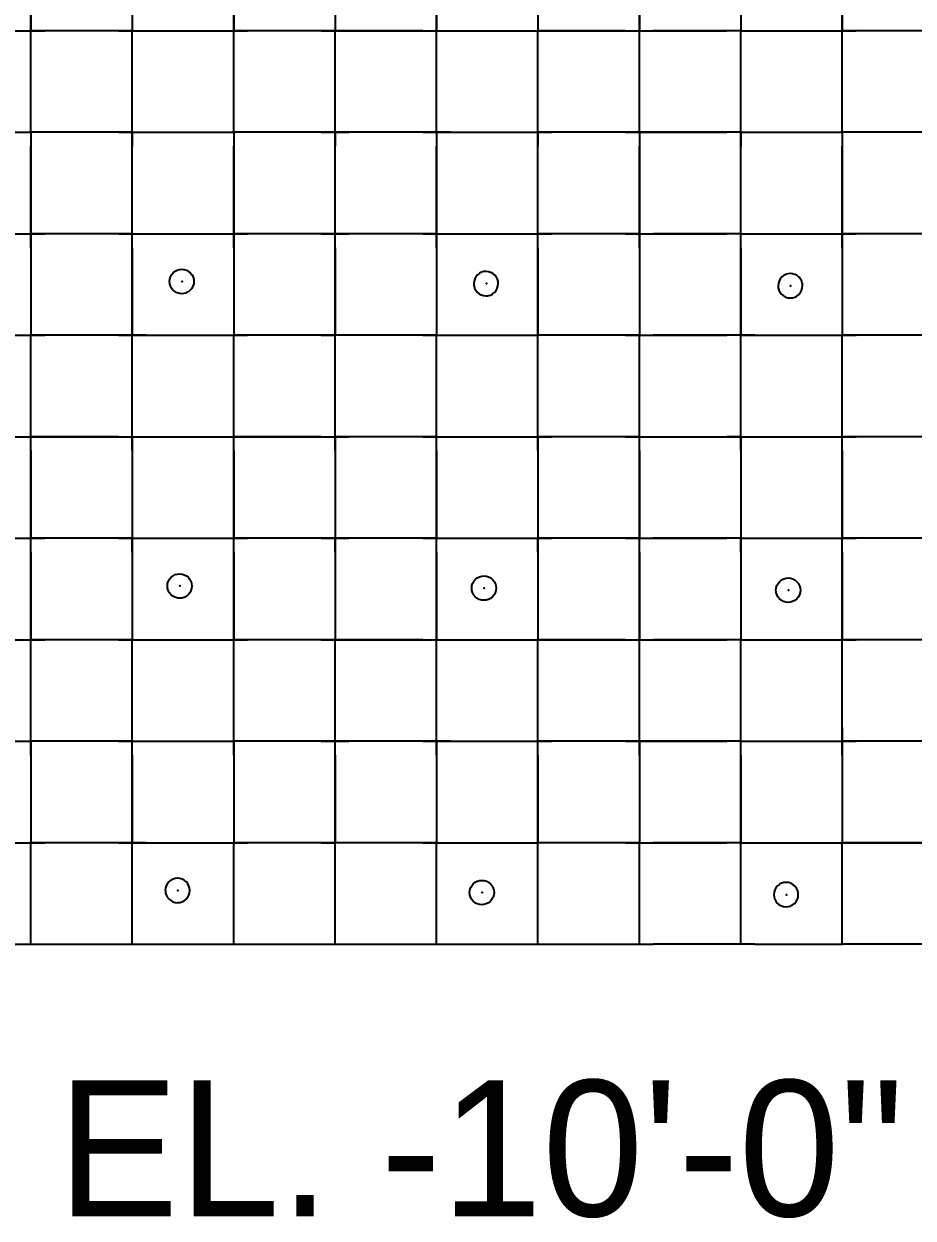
# Model space of a CAD drawing. Header units: metres. Extents: x 0 to 438, y -24 to 612.
# Drawn here: x 80.4 to 159.3, y -24.3 to 81.6 of the extents above; entities that cross this region are included whole.
import ezdxf

# ---------------------------------------------------------------- set-up
doc = ezdxf.new("R2010")
doc.units = ezdxf.units.M
doc.layers.add('LAYER_01_CUT', color=7, linetype='Continuous')
doc.layers.add('LAYER_04_GRID', color=7, linetype='Continuous')

msp = doc.modelspace()

# ---------------------------------------------------------------- linework, layer by layer
at = {"layer": 'LAYER_01_CUT'}
for points in [[(72, 82.23), (72, 81), (73.23, 81), (81, 81), (81, 82.23), (81, 90), (81, 91.23)], [(90, 82.23), (90, 81), (91.23, 81), (99, 81), (99, 82.23), (99, 90), (99, 91.23)], [(108, 82.23), (108, 81), (109.23, 81), (117, 81), (117, 82.23), (117, 90), (117, 91.23)], [(126, 82.23), (126, 81), (127.23, 81), (135, 81), (135, 82.23), (135, 90), (135, 91.23)], [(144, 82.23), (144, 81), (145.23, 81), (153, 81), (153, 82.23), (153, 90), (153, 91.23)], [(81, 88.77), (81, 81)], [(90, 88.77), (90, 81)], [(99, 88.77), (99, 81)], [(108, 88.77), (108, 81)], [(117, 88.77), (117, 81)], [(126, 88.77), (126, 81)], [(135, 88.77), (135, 81)], [(144, 88.77), (144, 81)], [(153, 88.77), (153, 81)], [(79.77, 81), (81, 81)], [(88.77, 81), (81, 81)], [(81, 73.23), (81, 81)], [(81, 79.77), (81, 81)], [(81, 81), (82.23, 81)], [(90, 81), (82.23, 81)], [(88.77, 81), (90, 81)], [(90, 73.23), (90, 81)], [(90, 79.77), (90, 81)], [(90, 81), (97.77, 81)], [(97.77, 81), (99, 81)], [(106.77, 81), (99, 81)], [(99, 73.23), (99, 81)], [(99, 79.77), (99, 81)], [(99, 81), (100.23, 81)], [(108, 81), (100.23, 81)], [(106.77, 81), (108, 81)], [(115.77, 81), (108, 81)], [(108, 73.23), (108, 81)], [(108, 79.77), (108, 81)], [(115.77, 81), (117, 81)], [(117, 73.23), (117, 81)], [(117, 79.77), (117, 81)], [(117, 81), (118.23, 81)], [(117, 81), (124.77, 81)], [(118.23, 81), (126, 81)], [(124.77, 81), (126, 81)], [(133.77, 81), (126, 81)], [(126, 73.23), (126, 81)], [(126, 79.77), (126, 81)], [(133.77, 81), (135, 81)], [(135, 73.23), (135, 81)], [(135, 79.77), (135, 81)], [(135, 81), (136.23, 81)], [(135, 81), (142.77, 81)], [(144, 81), (136.23, 81)], [(144, 81), (142.77, 81)], [(144, 73.23), (144, 81)], [(144, 79.77), (144, 81)], [(144, 81), (151.77, 81)], [(151.77, 81), (153, 81)], [(160.77, 81), (153, 81)], [(153, 73.23), (153, 81)], [(153, 79.77), (153, 81)], [(153, 81), (154.23, 81)], [(162, 81), (154.23, 81)], [(81, 72), (81, 79.77)], [(90, 72), (90, 79.77)], [(99, 72), (99, 79.77)], [(108, 72), (108, 79.77)], [(117, 72), (117, 79.77)], [(126, 72), (126, 79.77)], [(135, 72), (135, 79.77)], [(144, 72), (144, 79.77)], [(153, 72), (153, 79.77)], [(82.23, 72), (81, 72), (81, 73.23)], [(91.23, 54), (90, 54), (90, 55.23), (90, 63), (90, 64.23), (90, 72), (90, 73.23)], [(100.23, 72), (99, 72), (99, 73.23)], [(109.23, 54), (108, 54), (108, 55.23), (108, 63), (108, 64.23), (108, 72), (108, 73.23)], [(118.23, 72), (117, 72), (117, 73.23)], [(127.23, 54), (126, 54), (126, 55.23), (126, 63), (126, 64.23), (126, 72), (126, 73.23)], [(136.23, 72), (135, 72), (135, 73.23)], [(145.23, 54), (144, 54), (144, 55.23), (144, 63), (144, 64.23), (144, 72), (144, 73.23)], [(154.23, 72), (153, 72), (153, 73.23)], [(73.23, 72), (81, 72)], [(79.77, 72), (81, 72)], [(88.77, 72), (81, 72)], [(81, 72), (81, 64.23)], [(81, 72), (81, 70.77)], [(90, 72), (82.23, 72)], [(88.77, 72), (90, 72)], [(90, 72), (90, 70.77)], [(90, 72), (91.23, 72)], [(90, 72), (97.77, 72)], [(91.23, 72), (99, 72)], [(97.77, 72), (99, 72)], [(106.77, 72), (99, 72)], [(99, 72), (99, 64.23)], [(99, 72), (99, 70.77)], [(108, 72), (100.23, 72)], [(106.77, 72), (108, 72)], [(115.77, 72), (108, 72)], [(108, 72), (108, 70.77)], [(108, 72), (109.23, 72)], [(117, 72), (109.23, 72)], [(115.77, 72), (117, 72)], [(117, 72), (117, 64.23)], [(117, 72), (117, 70.77)], [(117, 72), (124.77, 72)], [(118.23, 72), (126, 72)], [(124.77, 72), (126, 72)], [(133.77, 72), (126, 72)], [(126, 72), (126, 70.77)], [(126, 72), (127.23, 72)], [(135, 72), (127.23, 72)], [(133.77, 72), (135, 72)], [(135, 72), (135, 64.23)], [(135, 72), (135, 70.77)], [(135, 72), (142.77, 72)], [(144, 72), (136.23, 72)], [(144, 72), (142.77, 72)], [(144, 72), (144, 70.77)], [(144, 72), (145.23, 72)], [(144, 72), (151.77, 72)], [(145.23, 72), (153, 72)], [(151.77, 72), (153, 72)], [(160.77, 72), (153, 72)], [(153, 72), (153, 64.23)], [(153, 72), (153, 70.77)], [(162, 72), (154.23, 72)], [(81, 63), (81, 70.77)], [(90, 63), (90, 70.77)], [(99, 63), (99, 70.77)], [(108, 63), (108, 70.77)], [(117, 63), (117, 70.77)], [(126, 63), (126, 70.77)], [(135, 63), (135, 70.77)], [(144, 63), (144, 70.77)], [(153, 63), (153, 70.77)], [(81, 64.23), (81, 63), (81, 55.23), (81, 54), (82.23, 54)], [(99, 64.23), (99, 63), (99, 55.23), (99, 54), (100.23, 54)], [(117, 64.23), (117, 63), (117, 55.23), (117, 54), (118.23, 54)], [(135, 64.23), (135, 63), (135, 55.23), (135, 54), (136.23, 54)], [(153, 64.23), (153, 63), (153, 55.23), (153, 54), (154.23, 54)], [(73.23, 63), (81, 63)], [(79.77, 63), (81, 63)], [(88.77, 63), (81, 63)], [(81, 61.77), (81, 63)], [(81, 63), (82.23, 63)], [(90, 63), (82.23, 63)], [(88.77, 63), (90, 63)], [(90, 61.77), (90, 63)], [(90, 63), (91.23, 63)], [(90, 63), (97.77, 63)], [(91.23, 63), (99, 63)], [(97.77, 63), (99, 63)], [(106.77, 63), (99, 63)], [(99, 61.77), (99, 63)], [(99, 63), (100.23, 63)], [(108, 63), (100.23, 63)], [(106.77, 63), (108, 63)], [(115.77, 63), (108, 63)], [(108, 61.77), (108, 63)], [(108, 63), (109.23, 63)], [(117, 63), (109.23, 63)], [(115.77, 63), (117, 63)], [(117, 61.77), (117, 63)], [(117, 63), (118.23, 63)], [(117, 63), (124.77, 63)], [(118.23, 63), (126, 63)], [(124.77, 63), (126, 63)], [(133.77, 63), (126, 63)], [(126, 61.77), (126, 63)], [(126, 63), (127.23, 63)], [(135, 63), (127.23, 63)], [(133.77, 63), (135, 63)], [(135, 61.77), (135, 63)], [(135, 63), (136.23, 63)], [(135, 63), (142.77, 63)], [(144, 63), (136.23, 63)], [(144, 63), (142.77, 63)], [(144, 61.77), (144, 63)], [(144, 63), (145.23, 63)], [(144, 63), (151.77, 63)], [(145.23, 63), (153, 63)], [(151.77, 63), (153, 63)], [(160.77, 63), (153, 63)], [(153, 61.77), (153, 63)], [(153, 63), (154.23, 63)], [(162, 63), (154.23, 63)], [(81, 61.77), (81, 54)], [(90, 61.77), (90, 54)], [(99, 61.77), (99, 54)], [(108, 61.77), (108, 54)], [(117, 61.77), (117, 54)], [(126, 61.77), (126, 54)], [(135, 61.77), (135, 54)], [(144, 61.77), (144, 54)], [(153, 61.77), (153, 54)], [(95.39, 58.35), (95.29, 58.16), (95.29, 58.16), (95.15, 57.99), (95.14, 57.99), (94.98, 57.86), (94.97, 57.85), (94.79, 57.76), (94.78, 57.75), (94.59, 57.7), (94.58, 57.7), (94.39, 57.68), (94.38, 57.68), (94.19, 57.7), (94.18, 57.7), (93.98, 57.76), (93.97, 57.77), (93.79, 57.87), (93.78, 57.87), (93.62, 58.01), (93.61, 58.01), (93.48, 58.18), (93.48, 58.19), (93.38, 58.37), (93.38, 58.38), (93.33, 58.57), (93.32, 58.58), (93.31, 58.77), (93.31, 58.77), (93.33, 58.97), (93.33, 58.98), (93.39, 59.18), (93.39, 59.19), (93.49, 59.37), (93.5, 59.38), (93.63, 59.54), (93.64, 59.55), (93.8, 59.68), (93.81, 59.68), (94, 59.77), (94, 59.78), (94.2, 59.83), (94.2, 59.83), (94.39, 59.85), (94.4, 59.85), (94.6, 59.83), (94.61, 59.83), (94.8, 59.77), (94.81, 59.77), (94.99, 59.67), (95, 59.66), (95.16, 59.52), (95.17, 59.52), (95.3, 59.35), (95.31, 59.35), (95.4, 59.16), (95.4, 59.15), (95.46, 58.96), (95.46, 58.95), (95.47, 58.77), (95.47, 58.76), (95.45, 58.56), (95.45, 58.55), (95.39, 58.36), (95.39, 58.35)], [(120.98, 57.58), (121.18, 57.52), (121.18, 57.52), (121.38, 57.5), (121.39, 57.5), (121.58, 57.51), (121.59, 57.52), (121.78, 57.57), (121.79, 57.57), (121.97, 57.66), (121.98, 57.67), (122.14, 57.8), (122.15, 57.81), (122.29, 57.97), (122.29, 57.98), (122.39, 58.16), (122.39, 58.17), (122.45, 58.37), (122.45, 58.37), (122.47, 58.57), (122.47, 58.58), (122.46, 58.77), (122.46, 58.78), (122.4, 58.97), (122.4, 58.97), (122.31, 59.16), (122.3, 59.17), (122.17, 59.33), (122.16, 59.34), (122, 59.47), (121.99, 59.48), (121.81, 59.58), (121.8, 59.58), (121.61, 59.64), (121.6, 59.64), (121.4, 59.66), (121.39, 59.66), (121.2, 59.65), (121.2, 59.65), (121, 59.59), (121, 59.59), (120.81, 59.5), (120.8, 59.49), (120.64, 59.36), (120.63, 59.35), (120.5, 59.19), (120.49, 59.18), (120.39, 59), (120.39, 58.99), (120.33, 58.79), (120.33, 58.79), (120.31, 58.59), (120.31, 58.58), (120.32, 58.39), (120.33, 58.38), (120.38, 58.19), (120.38, 58.19), (120.48, 58), (120.48, 57.99), (120.61, 57.83), (120.62, 57.82), (120.78, 57.69), (120.79, 57.68), (120.97, 57.58), (120.98, 57.58)], [(149.4, 58.78), (149.4, 58.79), (149.3, 58.97), (149.3, 58.98), (149.17, 59.15), (149.16, 59.15), (149, 59.29), (148.99, 59.29), (148.81, 59.39), (148.8, 59.4), (148.6, 59.46), (148.6, 59.46), (148.4, 59.48), (148.39, 59.48), (148.2, 59.46), (148.19, 59.46), (148, 59.41), (148, 59.4), (147.81, 59.31), (147.8, 59.3), (147.64, 59.17), (147.63, 59.17), (147.49, 59), (147.49, 59), (147.39, 58.81), (147.39, 58.8), (147.33, 58.61), (147.33, 58.6), (147.31, 58.4), (147.31, 58.39), (147.32, 58.21), (147.32, 58.2), (147.38, 58.01), (147.38, 58), (147.47, 57.81), (147.48, 57.81), (147.61, 57.64), (147.62, 57.64), (147.78, 57.5), (147.79, 57.49), (147.97, 57.39), (147.98, 57.39), (148.18, 57.33), (148.18, 57.33), (148.38, 57.31), (148.39, 57.31), (148.58, 57.33), (148.58, 57.33), (148.78, 57.38), (148.78, 57.39), (148.97, 57.48), (148.98, 57.48), (149.14, 57.61), (149.15, 57.62), (149.28, 57.78), (149.29, 57.79), (149.39, 57.98), (149.39, 57.98), (149.45, 58.18), (149.45, 58.19), (149.47, 58.39), (149.47, 58.39), (149.46, 58.58), (149.45, 58.59), (149.4, 58.78)], [(73.23, 54), (81, 54)], [(79.77, 54), (81, 54)], [(88.77, 54), (81, 54)], [(81, 46.23), (81, 54)], [(81, 52.77), (81, 54)], [(90, 54), (82.23, 54)], [(88.77, 54), (90, 54)], [(90, 46.23), (90, 54)], [(90, 52.77), (90, 54)], [(90, 54), (97.77, 54)], [(91.23, 54), (99, 54)], [(97.77, 54), (99, 54)], [(106.77, 54), (99, 54)], [(99, 46.23), (99, 54)], [(99, 52.77), (99, 54)], [(108, 54), (100.23, 54)], [(106.77, 54), (108, 54)], [(115.77, 54), (108, 54)], [(108, 46.23), (108, 54)], [(108, 52.77), (108, 54)], [(117, 54), (109.23, 54)], [(115.77, 54), (117, 54)], [(117, 46.23), (117, 54)], [(117, 52.77), (117, 54)], [(117, 54), (124.77, 54)], [(118.23, 54), (126, 54)], [(124.77, 54), (126, 54)], [(133.77, 54), (126, 54)], [(126, 46.23), (126, 54)], [(126, 52.77), (126, 54)], [(135, 54), (127.23, 54)], [(133.77, 54), (135, 54)], [(135, 46.23), (135, 54)], [(135, 52.77), (135, 54)], [(135, 54), (142.77, 54)], [(144, 54), (136.23, 54)], [(144, 54), (142.77, 54)], [(144, 46.23), (144, 54)], [(144, 52.77), (144, 54)], [(144, 54), (151.77, 54)], [(145.23, 54), (153, 54)], [(151.77, 54), (153, 54)], [(160.77, 54), (153, 54)], [(153, 46.23), (153, 54)], [(153, 52.77), (153, 54)], [(162, 54), (154.23, 54)], [(81, 45), (81, 52.77)], [(90, 45), (90, 52.77)], [(99, 45), (99, 52.77)], [(108, 45), (108, 52.77)], [(117, 45), (117, 52.77)], [(126, 45), (126, 52.77)], [(135, 45), (135, 52.77)], [(144, 45), (144, 52.77)], [(153, 45), (153, 52.77)], [(72, 37.23), (72, 36), (72, 28.23), (72, 27), (73.23, 27), (81, 27), (81, 28.23), (81, 36), (81, 37.23), (81, 45), (81, 46.23)], [(82.23, 45), (90, 45), (90, 46.23)], [(90, 37.23), (90, 36), (90, 28.23), (90, 27), (91.23, 27), (99, 27), (99, 28.23), (99, 36), (99, 37.23), (99, 45), (99, 46.23)], [(100.23, 45), (108, 45), (108, 46.23)], [(108, 37.23), (108, 36), (108, 28.23), (108, 27), (109.23, 27), (117, 27), (117, 28.23), (117, 36), (117, 37.23), (117, 45), (117, 46.23)], [(118.23, 45), (126, 45), (126, 46.23)], [(126, 37.23), (126, 36), (126, 28.23), (126, 27), (127.23, 27), (135, 27), (135, 28.23), (135, 36), (135, 37.23), (135, 45), (135, 46.23)], [(136.23, 45), (144, 45), (144, 46.23)], [(144, 37.23), (144, 36), (144, 28.23), (144, 27), (145.23, 27), (153, 27), (153, 28.23), (153, 36), (153, 37.23), (153, 45), (153, 46.23)], [(73.23, 45), (81, 45)], [(79.77, 45), (81, 45)], [(88.77, 45), (81, 45)], [(81, 43.77), (81, 45)], [(81, 45), (82.23, 45)], [(88.77, 45), (90, 45)], [(90, 43.77), (90, 45)], [(90, 45), (90, 37.23)], [(90, 45), (91.23, 45)], [(90, 45), (97.77, 45)], [(91.23, 45), (99, 45)], [(97.77, 45), (99, 45)], [(106.77, 45), (99, 45)], [(99, 43.77), (99, 45)], [(99, 45), (100.23, 45)], [(106.77, 45), (108, 45)], [(115.77, 45), (108, 45)], [(108, 43.77), (108, 45)], [(108, 45), (108, 37.23)], [(108, 45), (109.23, 45)], [(117, 45), (109.23, 45)], [(115.77, 45), (117, 45)], [(117, 43.77), (117, 45)], [(117, 45), (118.23, 45)], [(117, 45), (124.77, 45)], [(124.77, 45), (126, 45)], [(133.77, 45), (126, 45)], [(126, 43.77), (126, 45)], [(126, 45), (126, 37.23)], [(126, 45), (127.23, 45)], [(135, 45), (127.23, 45)], [(133.77, 45), (135, 45)], [(135, 43.77), (135, 45)], [(135, 45), (136.23, 45)], [(135, 45), (142.77, 45)], [(144, 45), (142.77, 45)], [(144, 43.77), (144, 45)], [(144, 45), (144, 37.23)], [(144, 45), (145.23, 45)], [(144, 45), (151.77, 45)], [(145.23, 45), (153, 45)], [(151.77, 45), (153, 45)], [(160.77, 45), (153, 45)], [(153, 43.77), (153, 45)], [(153, 45), (154.23, 45)], [(162, 45), (154.23, 45)], [(81, 43.77), (81, 36)], [(90, 43.77), (90, 36)], [(99, 43.77), (99, 36)], [(108, 43.77), (108, 36)], [(117, 43.77), (117, 36)], [(126, 43.77), (126, 36)], [(135, 43.77), (135, 36)], [(144, 43.77), (144, 36)], [(153, 43.77), (153, 36)], [(73.23, 36), (81, 36)], [(79.77, 36), (81, 36)], [(88.77, 36), (81, 36)], [(81, 34.77), (81, 36)], [(81, 36), (82.23, 36)], [(90, 36), (82.23, 36)], [(88.77, 36), (90, 36)], [(90, 34.77), (90, 36)], [(90, 36), (91.23, 36)], [(90, 36), (97.77, 36)], [(91.23, 36), (99, 36)], [(97.77, 36), (99, 36)], [(106.77, 36), (99, 36)], [(99, 34.77), (99, 36)], [(99, 36), (100.23, 36)], [(108, 36), (100.23, 36)], [(106.77, 36), (108, 36)], [(115.77, 36), (108, 36)], [(108, 34.77), (108, 36)], [(108, 36), (109.23, 36)], [(117, 36), (109.23, 36)], [(115.77, 36), (117, 36)], [(117, 34.77), (117, 36)], [(117, 36), (118.23, 36)], [(117, 36), (124.77, 36)], [(118.23, 36), (126, 36)], [(124.77, 36), (126, 36)], [(133.77, 36), (126, 36)], [(126, 34.77), (126, 36)], [(126, 36), (127.23, 36)], [(135, 36), (127.23, 36)], [(133.77, 36), (135, 36)], [(135, 34.77), (135, 36)], [(135, 36), (136.23, 36)], [(135, 36), (142.77, 36)], [(144, 36), (136.23, 36)], [(144, 36), (142.77, 36)], [(144, 34.77), (144, 36)], [(144, 36), (145.23, 36)], [(144, 36), (151.77, 36)], [(145.23, 36), (153, 36)], [(151.77, 36), (153, 36)], [(160.77, 36), (153, 36)], [(153, 34.77), (153, 36)], [(153, 36), (154.23, 36)], [(162, 36), (154.23, 36)], [(81, 34.77), (81, 27)], [(90, 34.77), (90, 27)], [(99, 34.77), (99, 27)], [(108, 34.77), (108, 27)], [(117, 34.77), (117, 27)], [(126, 34.77), (126, 27)], [(135, 34.77), (135, 27)], [(144, 34.77), (144, 27)], [(153, 34.77), (153, 27)], [(94.78, 30.85), (94.6, 30.76), (94.59, 30.76), (94.4, 30.7), (94.39, 30.7), (94.2, 30.68), (94.2, 30.68), (94, 30.7), (93.99, 30.71), (93.79, 30.77), (93.79, 30.77), (93.6, 30.87), (93.59, 30.87), (93.43, 31.01), (93.43, 31.01), (93.29, 31.18), (93.29, 31.19), (93.2, 31.37), (93.19, 31.38), (93.14, 31.57), (93.14, 31.58), (93.12, 31.77), (93.12, 31.77), (93.14, 31.97), (93.14, 31.98), (93.2, 32.18), (93.21, 32.19), (93.31, 32.37), (93.31, 32.38), (93.45, 32.54), (93.45, 32.55), (93.62, 32.68), (93.62, 32.68), (93.81, 32.78), (93.82, 32.78), (94.01, 32.83), (94.02, 32.83), (94.2, 32.85), (94.21, 32.85), (94.41, 32.83), (94.42, 32.83), (94.61, 32.77), (94.62, 32.77), (94.81, 32.67), (94.82, 32.66), (94.98, 32.53), (94.98, 32.52), (95.11, 32.35), (95.12, 32.35), (95.21, 32.16), (95.22, 32.15), (95.27, 31.96), (95.27, 31.95), (95.29, 31.77), (95.29, 31.76), (95.27, 31.56), (95.27, 31.55), (95.21, 31.36), (95.2, 31.35), (95.1, 31.16), (95.1, 31.16), (94.96, 30.99), (94.96, 30.99), (94.79, 30.86), (94.78, 30.85)], [(120.45, 32.35), (120.45, 32.36), (120.62, 32.49), (120.62, 32.5), (120.81, 32.59), (120.82, 32.59), (121.01, 32.65), (121.02, 32.65), (121.2, 32.66), (121.21, 32.66), (121.41, 32.64), (121.42, 32.64), (121.61, 32.58), (121.62, 32.58), (121.81, 32.48), (121.81, 32.48), (121.98, 32.34), (121.98, 32.33), (122.11, 32.17), (122.12, 32.16), (122.21, 31.98), (122.22, 31.97), (122.27, 31.78), (122.27, 31.77), (122.29, 31.58), (122.29, 31.57), (122.27, 31.37), (122.27, 31.37), (122.21, 31.17), (122.2, 31.16), (122.1, 30.98), (122.1, 30.97), (121.96, 30.81), (121.96, 30.8), (121.79, 30.67), (121.78, 30.67), (121.6, 30.57), (121.59, 30.57), (121.4, 30.52), (121.39, 30.51), (121.2, 30.5), (121.2, 30.5), (121, 30.52), (120.99, 30.52), (120.79, 30.58), (120.79, 30.58), (120.6, 30.68), (120.59, 30.69), (120.43, 30.82), (120.42, 30.83), (120.29, 30.99), (120.29, 31), (120.2, 31.19), (120.19, 31.19), (120.14, 31.39), (120.14, 31.39), (120.12, 31.58), (120.12, 31.59), (120.14, 31.79), (120.14, 31.8), (120.2, 31.99), (120.2, 32), (120.3, 32.18), (120.31, 32.19), (120.45, 32.35)], [(147.82, 32.41), (148.01, 32.46), (148.02, 32.46), (148.2, 32.48), (148.21, 32.48), (148.41, 32.46), (148.42, 32.46), (148.61, 32.4), (148.62, 32.39), (148.81, 32.29), (148.81, 32.29), (148.98, 32.15), (148.98, 32.15), (149.11, 31.98), (149.12, 31.97), (149.21, 31.79), (149.22, 31.78), (149.27, 31.59), (149.27, 31.58), (149.29, 31.39), (149.29, 31.39), (149.27, 31.19), (149.27, 31.18), (149.21, 30.98), (149.2, 30.98), (149.1, 30.79), (149.1, 30.78), (148.96, 30.62), (148.96, 30.62), (148.79, 30.48), (148.78, 30.48), (148.6, 30.39), (148.59, 30.38), (148.4, 30.33), (148.39, 30.33), (148.2, 30.31), (148.2, 30.31), (148, 30.33), (147.99, 30.33), (147.79, 30.39), (147.79, 30.4), (147.6, 30.5), (147.59, 30.5), (147.43, 30.64), (147.42, 30.64), (147.29, 30.81), (147.29, 30.81), (147.2, 31), (147.19, 31.01), (147.14, 31.2), (147.14, 31.21), (147.12, 31.39), (147.12, 31.4), (147.14, 31.6), (147.14, 31.61), (147.2, 31.8), (147.2, 31.81), (147.3, 32), (147.31, 32), (147.45, 32.17), (147.45, 32.17), (147.62, 32.3), (147.62, 32.31), (147.81, 32.4), (147.82, 32.41)], [(79.77, 27), (81, 27)], [(88.77, 27), (81, 27)], [(81, 19.23), (81, 27)], [(81, 25.77), (81, 27)], [(81, 27), (82.23, 27)], [(90, 27), (82.23, 27)], [(88.77, 27), (90, 27)], [(90, 19.23), (90, 27)], [(90, 25.77), (90, 27)], [(90, 27), (97.77, 27)], [(97.77, 27), (99, 27)], [(106.77, 27), (99, 27)], [(99, 19.23), (99, 27)], [(99, 25.77), (99, 27)], [(99, 27), (100.23, 27)], [(108, 27), (100.23, 27)], [(106.77, 27), (108, 27)], [(115.77, 27), (108, 27)], [(108, 19.23), (108, 27)], [(108, 25.77), (108, 27)], [(115.77, 27), (117, 27)], [(117, 19.23), (117, 27)], [(117, 25.77), (117, 27)], [(117, 27), (118.23, 27)], [(117, 27), (124.77, 27)], [(118.23, 27), (126, 27)], [(124.77, 27), (126, 27)], [(133.77, 27), (126, 27)], [(126, 19.23), (126, 27)], [(126, 25.77), (126, 27)], [(133.77, 27), (135, 27)], [(135, 19.23), (135, 27)], [(135, 25.77), (135, 27)], [(135, 27), (136.23, 27)], [(135, 27), (142.77, 27)], [(144, 27), (136.23, 27)], [(144, 27), (142.77, 27)], [(144, 19.23), (144, 27)], [(144, 25.77), (144, 27)], [(144, 27), (151.77, 27)], [(151.77, 27), (153, 27)], [(160.77, 27), (153, 27)], [(153, 19.23), (153, 27)], [(153, 25.77), (153, 27)], [(153, 27), (154.23, 27)], [(162, 27), (154.23, 27)], [(81, 18), (81, 25.77)], [(90, 18), (90, 25.77)], [(99, 18), (99, 25.77)], [(108, 18), (108, 25.77)], [(117, 18), (117, 25.77)], [(126, 18), (126, 25.77)], [(135, 18), (135, 25.77)], [(144, 18), (144, 25.77)], [(153, 18), (153, 25.77)], [(82.23, 18), (81, 18), (81, 19.23)], [(91.23, 9), (90, 9), (90, 10.23), (90, 18), (90, 19.23)], [(100.23, 18), (99, 18), (99, 19.23)], [(109.23, 9), (108, 9), (108, 10.23), (108, 18), (108, 19.23)], [(118.23, 18), (117, 18), (117, 19.23)], [(127.23, 9), (126, 9), (126, 10.23), (126, 18), (126, 19.23)], [(136.23, 18), (135, 18), (135, 19.23)], [(145.23, 0), (144, 0), (144, 1.23), (144, 9), (144, 10.23), (144, 18), (144, 19.23)], [(153, 19.23), (153, 18), (153, 10.23), (153, 9), (154.23, 9), (162, 9), (162, 10.23)], [(73.23, 18), (81, 18)], [(79.77, 18), (81, 18)], [(88.77, 18), (81, 18)], [(81, 16.77), (81, 18)], [(81, 18), (81, 10.23)], [(90, 18), (82.23, 18)], [(88.77, 18), (90, 18)], [(90, 16.77), (90, 18)], [(90, 18), (91.23, 18)], [(90, 18), (97.77, 18)], [(91.23, 18), (99, 18)], [(97.77, 18), (99, 18)], [(106.77, 18), (99, 18)], [(99, 16.77), (99, 18)], [(99, 18), (99, 10.23)], [(108, 18), (100.23, 18)], [(106.77, 18), (108, 18)], [(115.77, 18), (108, 18)], [(108, 16.77), (108, 18)], [(108, 18), (109.23, 18)], [(117, 18), (109.23, 18)], [(115.77, 18), (117, 18)], [(117, 16.77), (117, 18)], [(117, 18), (117, 10.23)], [(117, 18), (124.77, 18)], [(118.23, 18), (126, 18)], [(124.77, 18), (126, 18)], [(133.77, 18), (126, 18)], [(126, 16.77), (126, 18)], [(126, 18), (127.23, 18)], [(135, 18), (127.23, 18)], [(133.77, 18), (135, 18)], [(135, 16.77), (135, 18)], [(135, 18), (135, 10.23)], [(135, 18), (142.77, 18)], [(144, 18), (136.23, 18)], [(144, 18), (142.77, 18)], [(144, 16.77), (144, 18)], [(144, 18), (145.23, 18)], [(144, 18), (151.77, 18)], [(145.23, 18), (153, 18)], [(151.77, 18), (153, 18)], [(160.77, 18), (153, 18)], [(153, 16.77), (153, 18)], [(153, 18), (154.23, 18)], [(162, 18), (154.23, 18)], [(81, 16.77), (81, 9)], [(90, 16.77), (90, 9)], [(99, 16.77), (99, 9)], [(108, 16.77), (108, 9)], [(117, 16.77), (117, 9)], [(126, 16.77), (126, 9)], [(135, 16.77), (135, 9)], [(144, 16.77), (144, 9)], [(153, 16.77), (153, 9)], [(81, 10.23), (81, 9), (82.23, 9)], [(99, 10.23), (99, 9), (100.23, 9)], [(117, 10.23), (117, 9), (118.23, 9)], [(135, 10.23), (135, 9), (136.23, 9)], [(73.23, 9), (81, 9)], [(79.77, 9), (81, 9)], [(88.77, 9), (81, 9)], [(81, 1.23), (81, 9)], [(81, 7.77), (81, 9)], [(90, 9), (82.23, 9)], [(88.77, 9), (90, 9)], [(90, 1.23), (90, 9)], [(90, 7.77), (90, 9)], [(90, 9), (97.77, 9)], [(91.23, 9), (99, 9)], [(97.77, 9), (99, 9)], [(106.77, 9), (99, 9)], [(99, 1.23), (99, 9)], [(99, 7.77), (99, 9)], [(108, 9), (100.23, 9)], [(106.77, 9), (108, 9)], [(115.77, 9), (108, 9)], [(108, 1.23), (108, 9)], [(108, 7.77), (108, 9)], [(117, 9), (109.23, 9)], [(115.77, 9), (117, 9)], [(117, 1.23), (117, 9)], [(117, 7.77), (117, 9)], [(117, 9), (124.77, 9)], [(118.23, 9), (126, 9)], [(124.77, 9), (126, 9)], [(133.77, 9), (126, 9)], [(126, 1.23), (126, 9)], [(126, 7.77), (126, 9)], [(135, 9), (127.23, 9)], [(133.77, 9), (135, 9)], [(135, 1.23), (135, 9)], [(135, 7.77), (135, 9)], [(135, 9), (142.77, 9)], [(144, 9), (136.23, 9)], [(144, 9), (142.77, 9)], [(144, 7.77), (144, 9)], [(144, 9), (145.23, 9)], [(144, 9), (151.77, 9)], [(145.23, 9), (153, 9)], [(151.77, 9), (153, 9)], [(160.77, 9), (153, 9)], [(153, 1.23), (153, 9)], [(153, 7.77), (153, 9)], [(81, 0), (81, 7.77)], [(90, 0), (90, 7.77)], [(99, 0), (99, 7.77)], [(108, 0), (108, 7.77)], [(117, 0), (117, 7.77)], [(126, 0), (126, 7.77)], [(135, 0), (135, 7.77)], [(144, 0), (144, 7.77)], [(153, 0), (153, 7.77)], [(93.01, 4.37), (93.1, 4.19), (93.11, 4.18), (93.24, 4.02), (93.25, 4.01), (93.41, 3.87), (93.42, 3.87), (93.6, 3.77), (93.61, 3.77), (93.8, 3.71), (93.81, 3.71), (94.01, 3.68), (94.02, 3.69), (94.21, 3.7), (94.21, 3.7), (94.4, 3.76), (94.41, 3.76), (94.6, 3.85), (94.6, 3.86), (94.77, 3.99), (94.78, 4), (94.91, 4.16), (94.92, 4.16), (95.02, 4.35), (95.02, 4.36), (95.08, 4.55), (95.08, 4.56), (95.1, 4.76), (95.1, 4.77), (95.09, 4.96), (95.08, 4.96), (95.03, 5.15), (95.03, 5.16), (94.93, 5.35), (94.93, 5.35), (94.8, 5.52), (94.79, 5.53), (94.63, 5.66), (94.62, 5.67), (94.44, 5.77), (94.43, 5.77), (94.23, 5.83), (94.22, 5.83), (94.03, 5.85), (94.02, 5.85), (93.83, 5.83), (93.82, 5.83), (93.63, 5.78), (93.62, 5.78), (93.44, 5.68), (93.43, 5.68), (93.27, 5.55), (93.26, 5.54), (93.12, 5.38), (93.12, 5.37), (93.02, 5.19), (93.02, 5.18), (92.96, 4.98), (92.96, 4.97), (92.93, 4.78), (92.94, 4.77), (92.95, 4.58), (92.95, 4.57), (93.01, 4.38), (93.01, 4.37)], [(120.24, 3.83), (120.11, 3.99), (120.1, 4), (120.01, 4.19), (120.01, 4.19), (119.95, 4.39), (119.95, 4.39), (119.93, 4.58), (119.93, 4.59), (119.95, 4.79), (119.96, 4.8), (120.02, 4.99), (120.02, 5), (120.12, 5.18), (120.12, 5.19), (120.26, 5.35), (120.26, 5.36), (120.43, 5.49), (120.44, 5.5), (120.62, 5.59), (120.63, 5.59), (120.82, 5.65), (120.83, 5.65), (121.02, 5.66), (121.02, 5.66), (121.22, 5.64), (121.23, 5.64), (121.43, 5.58), (121.44, 5.58), (121.62, 5.48), (121.63, 5.48), (121.79, 5.34), (121.8, 5.33), (121.93, 5.17), (121.93, 5.16), (122.03, 4.98), (122.03, 4.97), (122.08, 4.78), (122.08, 4.77), (122.1, 4.58), (122.1, 4.57), (122.08, 4.38), (122.08, 4.37), (122.02, 4.17), (122.02, 4.16), (121.92, 3.98), (121.91, 3.97), (121.78, 3.81), (121.77, 3.8), (121.6, 3.67), (121.6, 3.67), (121.41, 3.57), (121.4, 3.57), (121.21, 3.52), (121.2, 3.51), (121.02, 3.5), (121.01, 3.5), (120.81, 3.52), (120.8, 3.52), (120.61, 3.58), (120.6, 3.58), (120.41, 3.68), (120.41, 3.69), (120.24, 3.82), (120.24, 3.83)], [(147.26, 5.17), (147.26, 5.17), (147.12, 5.01), (147.12, 5), (147.02, 4.81), (147.01, 4.81), (146.95, 4.61), (146.95, 4.6), (146.93, 4.4), (146.93, 4.39), (146.95, 4.21), (146.95, 4.2), (147, 4.01), (147.01, 4), (147.1, 3.82), (147.11, 3.81), (147.24, 3.64), (147.24, 3.64), (147.41, 3.5), (147.41, 3.5), (147.6, 3.4), (147.61, 3.39), (147.8, 3.33), (147.81, 3.33), (148.01, 3.31), (148.02, 3.31), (148.2, 3.33), (148.21, 3.33), (148.4, 3.38), (148.41, 3.39), (148.6, 3.48), (148.6, 3.49), (148.77, 3.62), (148.78, 3.62), (148.91, 3.78), (148.92, 3.79), (149.02, 3.98), (149.02, 3.98), (149.08, 4.18), (149.08, 4.19), (149.1, 4.39), (149.1, 4.4), (149.08, 4.58), (149.08, 4.59), (149.03, 4.78), (149.02, 4.79), (148.93, 4.97), (148.93, 4.98), (148.8, 5.15), (148.79, 5.15), (148.63, 5.29), (148.62, 5.29), (148.44, 5.39), (148.43, 5.4), (148.23, 5.46), (148.22, 5.46), (148.02, 5.48), (148.02, 5.48), (147.83, 5.46), (147.82, 5.46), (147.63, 5.41), (147.62, 5.4), (147.44, 5.31), (147.43, 5.3), (147.26, 5.17)], [(73.23, 0), (81, 0), (81, 1.23)], [(82.23, 0), (90, 0), (90, 1.23)], [(91.23, 0), (99, 0), (99, 1.23)], [(100.23, 0), (108, 0), (108, 1.23)], [(109.23, 0), (117, 0), (117, 1.23)], [(118.23, 0), (126, 0), (126, 1.23)], [(127.23, 0), (135, 0), (135, 1.23)], [(154.23, 0), (153, 0), (153, 1.23)], [(81, 0), (82.23, 0)], [(90, 0), (91.23, 0)], [(99, 0), (100.23, 0)], [(108, 0), (109.23, 0)], [(117, 0), (118.23, 0)], [(126, 0), (127.23, 0)], [(135, 0), (136.23, 0)], [(144, 0), (136.23, 0)], [(145.23, 0), (153, 0)], [(162, 0), (154.23, 0)]]:
    msp.add_lwpolyline(points, dxfattribs=at)
at = {"layer": 'LAYER_04_GRID'}
for p in [(94.42, 58.77), (121.42, 58.58), (148.42, 58.39), (94.23, 31.77), (121.23, 31.58), (148.23, 31.39), (94.04, 4.77), (121.04, 4.58), (148.04, 4.39)]:
    msp.add_point(p, dxfattribs=at)

# ---------------------------------------------------------------- texts
msp.add_text('LEVEL 1 -- EL. -10\'-0"', height=12.06, dxfattribs=at).set_placement((0, -24.12))

doc.saveas('drawing.dxf')
